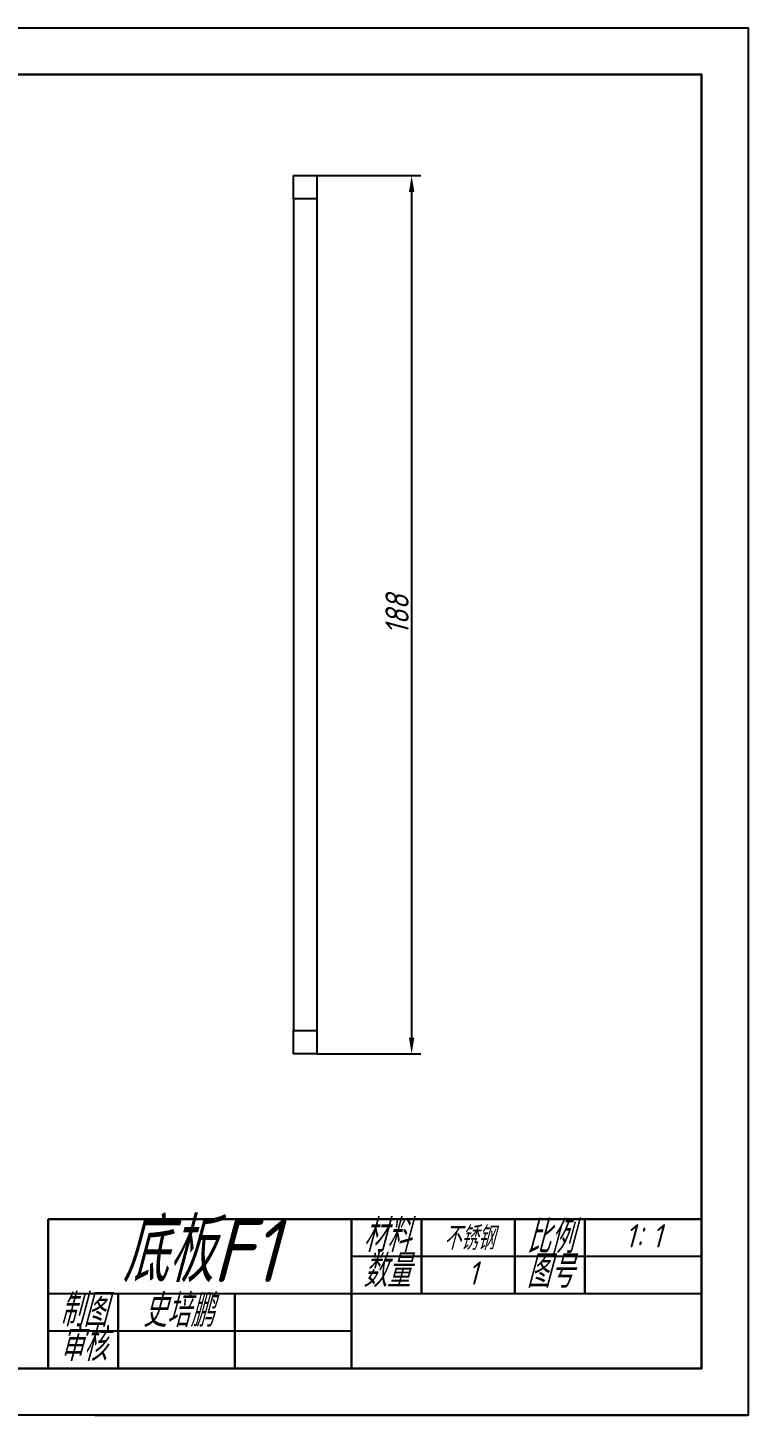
# Model space of a CAD drawing. Header units: millimetres. Extents: x 2835 to 3255, y 1592 to 1889.
# Drawn here: x 3101.1 to 3255.4, y 1591.6 to 1888.6 of the extents above; entities that cross this region are included whole.
import ezdxf

# ---------------------------------------------------------------- set-up
doc = ezdxf.new("R2010")
doc.units = ezdxf.units.MM
doc.layers.add('粗实线', color=7, linetype='Continuous', lineweight=30)
doc.layers.add('细实线', color=3, linetype='Continuous')
doc.styles.get("Standard").update_dxf_attribs({"font": 'gbeitc.shx', "bigfont": 'gbcbig.shx'})
doc.dimstyles.new('ISO-25', dxfattribs={"dimtxt": 5, "dimasz": 3.5, "dimexe": 2, "dimexo": 0, "dimtad": 1, "dimdec": 0, "dimtxsty": 'Standard', "dimcen": 2.5, "dimadec": 0, "dimazin": 0, "dimtfac": 1, "dimtdec": 0, "dimtmove": 0, "dimatfit": 3, "dimfxl": 1, "dimarcsym": 0})

# ---------------------------------------------------------------- blocks, each defined once
blk = doc.blocks.new('*D30')
at = {"layer": 'Defpoints', "color": 0, "transparency": 16777216}
for p in [(3163.03, 1856.97), (3163.03, 1668.97), (3183.31, 1668.97)]:
    blk.add_point(p, dxfattribs=at)
at = {"layer": '细实线', "color": 0, "lineweight": -2, "transparency": 16777216}
for p, q in [((3163.03, 1856.97), (3185.31, 1856.97)), ((3183.31, 1853.47), (3183.31, 1672.47)), ((3163.03, 1668.97), (3185.31, 1668.97))]:
    blk.add_line(p, q, dxfattribs=at)
at = {"layer": '细实线', "color": 0, "transparency": 16777216}
for points in [[(3182.73, 1853.47), (3183.9, 1853.47), (3183.31, 1856.97)], [(3182.73, 1672.47), (3183.9, 1672.47), (3183.31, 1668.97)]]:
    blk.add_solid(points, dxfattribs=at)
at = {"layer": '细实线', "color": 0, "transparency": 16777216, "insert": (3180.19, 1762.97), "char_height": 5, "attachment_point": 5, "rotation": 90}
blk.add_mtext('188', dxfattribs=at)

msp = doc.modelspace()

# ---------------------------------------------------------------- linework, layer by layer
at = {"color": 7, "linetype": 'Continuous', "lineweight": 25}
for p, q in [((3158.03, 1856.97), (3163.03, 1856.97)), ((3158.03, 1851.97), (3158.03, 1856.97)), ((3163.03, 1856.97), (3163.03, 1851.97)), ((3158.03, 1851.97), (3158.03, 1673.97)), ((3163.03, 1851.97), (3158.03, 1851.97)), ((3163.03, 1851.97), (3163.03, 1673.97)), ((3158.03, 1673.97), (3163.03, 1673.97)), ((3158.03, 1668.97), (3158.03, 1673.97)), ((3163.03, 1673.97), (3163.03, 1668.97)), ((3163.03, 1668.97), (3158.03, 1668.97))]:
    msp.add_line(p, q, dxfattribs=at)
at = {"layer": '粗实线'}
for p, q in [((3245.44, 1633.61), (3105.44, 1633.61)), ((3105.44, 1633.61), (3105.44, 1601.61)), ((3170.44, 1633.61), (3170.44, 1601.61)), ((3185.44, 1633.61), (3185.44, 1617.61)), ((3205.44, 1633.61), (3205.44, 1617.61)), ((3220.44, 1633.61), (3220.44, 1617.61)), ((3120.44, 1617.61), (3120.44, 1601.61)), ((3145.44, 1617.61), (3145.44, 1601.61)), ((3105.44, 1601.61), (3245.44, 1601.61))]:
    msp.add_line(p, q, dxfattribs=at)
msp.add_lwpolyline([(2845.44, 1878.61), (3245.44, 1878.61), (3245.44, 1601.61), (2845.44, 1601.61)], close=True, dxfattribs=at)
at = {"layer": '细实线'}
for p, q in [((3245.44, 1625.61), (3170.44, 1625.61)), ((3255.44, 1623.61), (3255.44, 1591.61)), ((3245.44, 1617.61), (3105.44, 1617.61)), ((3170.44, 1609.61), (3105.44, 1609.61)), ((3115.44, 1591.61), (3255.44, 1591.61))]:
    msp.add_line(p, q, dxfattribs=at)
msp.add_lwpolyline([(2835.44, 1888.61), (3255.44, 1888.61), (3255.44, 1591.61), (2835.44, 1591.61)], close=True, dxfattribs=at)

# ---------------------------------------------------------------- texts
at = {"layer": '细实线', "attachment_point": 1}
for s, width, heights, insert, char_height in [('\\pxqc;底板F1', 65, [0], (3105.44, 1633.61), 13.5), ('\\pxqc;材料', 15, [0], (3170.44, 1633.54), 7), ('\\pxqc;比例', 15, [0], (3205.44, 1633.27), 7), ('\\pxqc;不锈钢', 20, [0], (3185.57, 1632.01), 5), ('\\pxqc;1：1', 25, [0], (3220.51, 1632.52), 5), ('\\pxqc;数量', 15, [0], (3170.44, 1626), 7), ('\\pxqc;图号', 15, [0], (3205.44, 1625.89), 7), ('\\pxqc;1', 25, [0], (3183.92, 1624.55), 5), ('\\pxqc;制图', 15, [8], (3105.44, 1617.61), 7), ('\\pxqc;史培鹏', 15, [8], (3125.78, 1617.49), 7), ('\\pxqc;审核', 15, [8.61], (3105.44, 1610.23), 7)]:
    msp.add_mtext_dynamic_manual_height_columns(s, width=width, gutter_width=17.5, heights=heights, dxfattribs=dict(at, insert=insert, char_height=char_height))

# ---------------------------------------------------------------- dimensions: what is measured, and where the dimension line sits
at = {"layer": '细实线'}
dim = msp.add_linear_dim(base=(3183.31, 1668.97), p1=(3163.03, 1856.97), p2=(3163.03, 1668.97), angle=90, dimstyle='ISO-25', dxfattribs=at)
dim.commit()
dim.dimension.update_dxf_attribs({"geometry": '*D30', "text_midpoint": (3180.19, 1762.97)})

doc.saveas('drawing.dxf')
